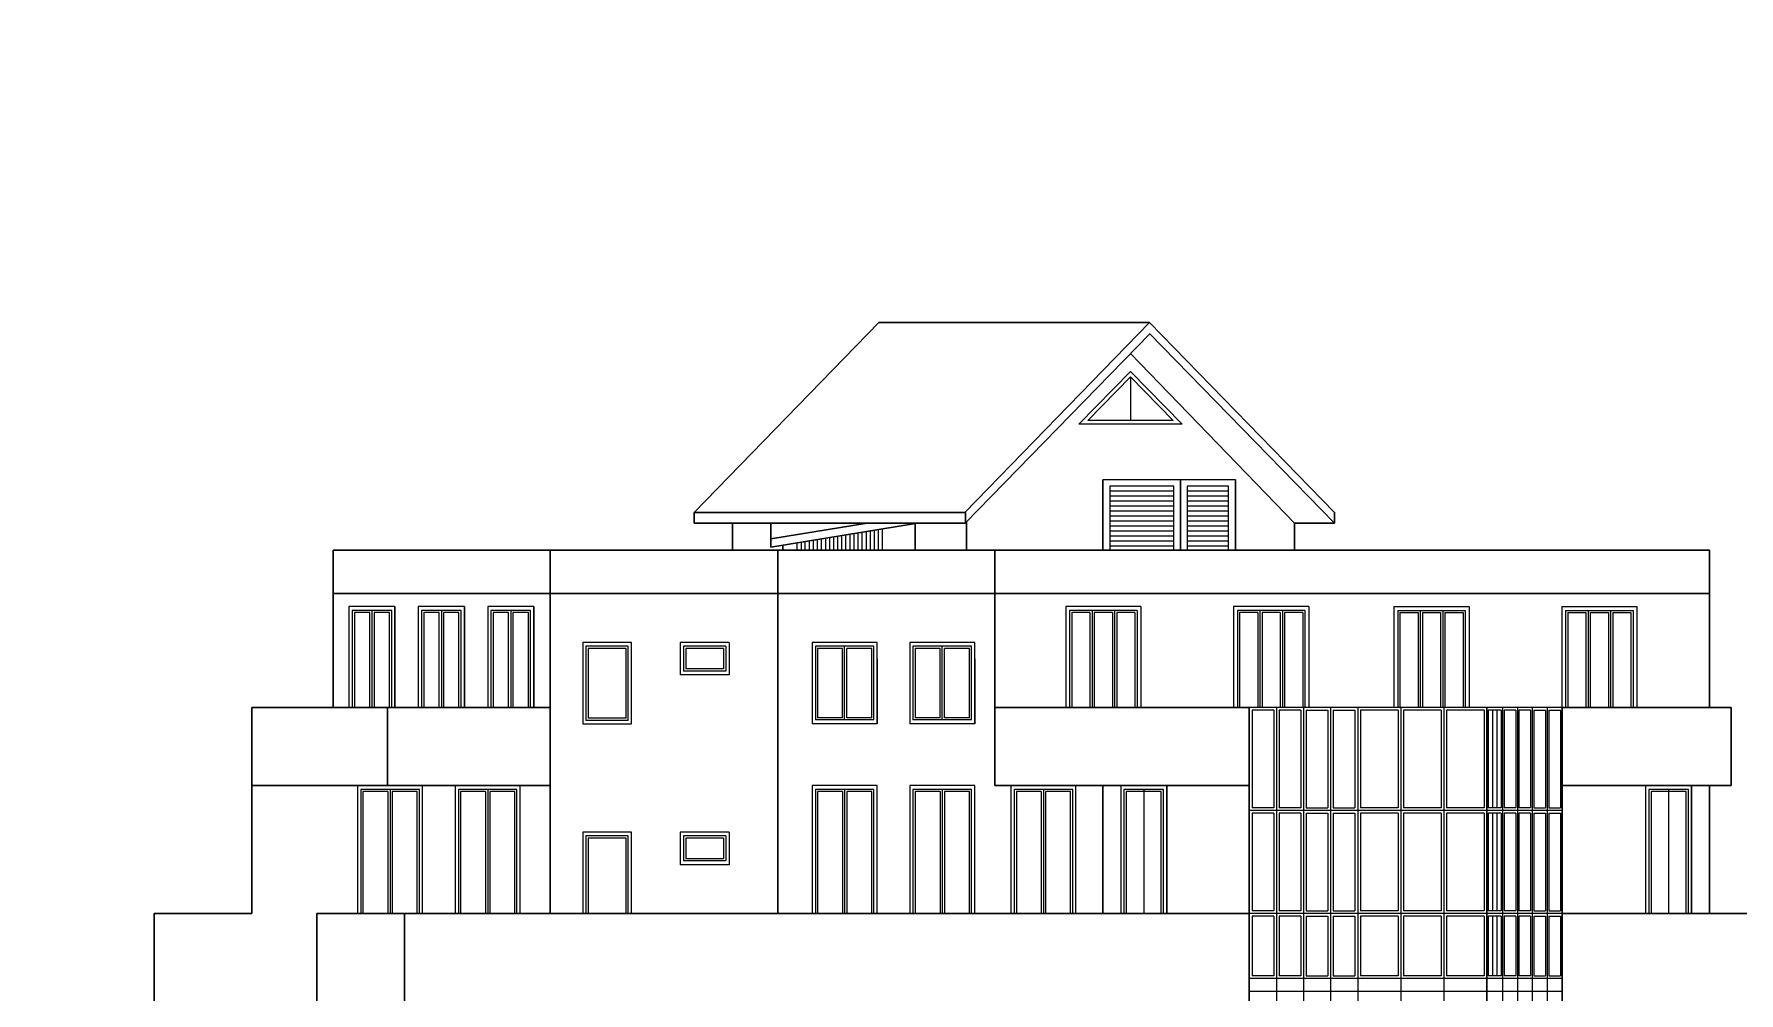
# Model space of a CAD drawing. Header units: inches. Extents: x -634 to 3638, y -6930911 to 5552.
# Drawn here: x 2047.23 to 2077.84, y 3515.26 to 3532.48 of the extents above; entities that cross this region are included whole.
import ezdxf

# ---------------------------------------------------------------- set-up
doc = ezdxf.new("R2010")
doc.units = ezdxf.units.IN
doc.header["$MEASUREMENT"] = 0
doc.linetypes.add('Dashed', pattern=[1128.888893, 564.444447, -564.444447])
for name, color, linetype, lineweight in [('ELEV', 134, 'Continuous', 18), ('фасады', 7, 'Continuous', 30), ('фасады2', 7, 'Continuous', 25)]:
    doc.layers.add(name, color=color, linetype=linetype, lineweight=lineweight)

msp = doc.modelspace()

# ---------------------------------------------------------------- hatches: boundary and pattern name
at = {"layer": 'ELEV', "linetype": 'Continuous'}
h = msp.add_hatch(dxfattribs=at)
h.set_pattern_fill('ANSI31', color=256, scale=0.01044, style=0)
h.set_pattern_definition([(45, (1262.311104, 3366.587935), (-0.02343928418428, 0.02343928418428), [])])
edge = h.paths.add_edge_path()
edge.add_ellipse((1445.78234, 3471.96182), major_axis=(0, 6932302.83262), ratio=0.00000001506, start_angle=89.999976115149, end_angle=270.000023884851)
edge.add_line((1445.67794, 3474.85168), (1445.67794, 3528.48347))
edge.add_line((1445.67794, 3528.48347), (1445.88675, 3528.48347))
edge.add_line((1445.88675, 3528.48347), (1445.88675, 3474.85168))

# ---------------------------------------------------------------- linework, layer by layer
at = {"layer": 'фасады', "color": 7, "linetype": 'Dashed', "ltscale": 100}
for p, q in [((2062.402, 3527.29565), (2059.08543, 3523.88925)), ((2067.2616, 3527.29572), (2062.40207, 3527.29572)), ((2067.2616, 3527.29572), (2063.94503, 3523.88932)), ((2067.2616, 3527.29572), (2070.57861, 3523.88932)), ((2067.26703, 3527.09544), (2063.94503, 3523.68867)), ((2067.2616, 3527.10102), (2070.57861, 3523.69462)), ((2066.91854, 3526.73805), (2069.86332, 3523.69462)), ((2059.08543, 3523.88925), (2060.41798, 3523.88932)), ((2063.95497, 3523.88932), (2060.41798, 3523.88932)), ((2060.4705, 3523.88932), (2061.14478, 3523.88932)), ((2063.95496, 3523.88932), (2063.95478, 3523.69467)), ((2070.57861, 3523.89099), (2070.57861, 3523.69629)), ((2059.08543, 3523.69462), (2062.57028, 3523.69467)), ((2060.46262, 3523.69467), (2060.46262, 3523.26402)), ((2063.09172, 3523.69467), (2060.46262, 3523.26402)), ((2062.1886, 3523.69467), (2060.46262, 3523.41195)), ((2062.56997, 3523.69467), (2062.5701, 3523.69467)), ((2063.95478, 3523.69467), (2062.57028, 3523.69467)), ((2069.86332, 3523.69467), (2069.86332, 3523.20804)), ((2070.57861, 3523.69462), (2069.86332, 3523.69462)), ((2060.67723, 3523.29188), (2060.67723, 3523.20804)), ((2062.9651, 3523.20804), (2060.92804, 3523.20791))]:
    msp.add_line(p, q, dxfattribs=at)
at = {"layer": 'фасады', "color": 7, "ltscale": 100}
for points in [[(2066.42132, 3524.47289), (2066.42132, 3523.20804)], [(2067.81339, 3524.47318), (2067.81339, 3523.20804)], [(2068.80439, 3524.47289), (2068.80439, 3523.20804)], [(2059.08543, 3523.88925), (2059.08543, 3523.69462)], [(2059.77383, 3523.69463), (2059.77383, 3523.20804)], [(2063.05437, 3523.68855), (2063.0544, 3523.20804)], [(2063.97454, 3523.71893), (2063.97454, 3523.20804)], [(2052.60546, 3523.20804), (2077.31536, 3523.20804)], [(2069.05143, 3520.38559), (2069.05143, 3501.56282)], [(2073.3143, 3520.38559), (2073.3143, 3501.56282)], [(2074.66712, 3520.38559), (2074.66712, 3501.56282)], [(2052.31142, 3516.68722), (2069.05143, 3516.68722)], [(2074.66712, 3516.68722), (2079.55384, 3516.68722)]]:
    msp.add_lwpolyline(points, dxfattribs=at)
at = {"layer": 'фасады', "color": 7, "linetype": 'Dashed', "ltscale": 100}
for points in [[(2052.60546, 3523.20804), (2052.60546, 3520.38559)], [(2056.49849, 3523.20804), (2056.49849, 3518.98411)], [(2060.58885, 3523.20804), (2060.58885, 3518.98411)], [(2064.48188, 3523.20804), (2064.48188, 3518.98411)], [(2077.31536, 3520.38559), (2077.31536, 3523.20804)], [(2077.31536, 3522.42943), (2052.60546, 3522.42943)], [(2051.14254, 3516.68722), (2051.14254, 3520.38559)], [(2056.49849, 3520.38559), (2051.14254, 3520.38559)], [(2053.57872, 3520.38559), (2053.57872, 3518.98411)], [(2069.05143, 3520.38559), (2064.48188, 3520.38559)], [(2074.66712, 3520.38559), (2077.70466, 3520.38559)], [(2077.70466, 3518.98411), (2077.70466, 3520.38559)], [(2056.49849, 3518.98411), (2051.14254, 3518.98411)], [(2056.49849, 3518.98411), (2056.49849, 3516.68722)], [(2060.58885, 3518.98411), (2060.58885, 3516.68722)], [(2064.48188, 3518.98411), (2069.05143, 3518.98411)], [(2066.42364, 3516.68722), (2066.42364, 3518.98411)], [(2077.70466, 3518.98411), (2074.66712, 3518.98411)], [(2077.31536, 3516.68722), (2077.31536, 3518.98411)], [(2049.39068, 3513.24189), (2049.39068, 3516.68722)], [(2051.14254, 3516.68722), (2049.39068, 3516.68722)], [(2052.31142, 3513.24189), (2052.31142, 3516.68722)], [(2053.88518, 3513.24189), (2053.88518, 3516.68722)]]:
    msp.add_lwpolyline(points, dxfattribs=at)
at = {"layer": 'фасады2', "color": 7, "linetype": 'Dashed', "ltscale": 100}
for p, q in [((2066.91846, 3526.41953), (2065.992, 3525.46942)), ((2066.91843, 3526.32191), (2066.15358, 3525.53755)), ((2066.91843, 3526.32191), (2067.68221, 3525.53755)), ((2066.91846, 3526.41953), (2067.84364, 3525.46942)), ((2061.80397, 3523.48373), (2061.80397, 3523.20792)), ((2061.87757, 3523.49579), (2061.87757, 3523.20792)), ((2061.94996, 3523.50764), (2061.94996, 3523.20792)), ((2062.02356, 3523.5197), (2062.02356, 3523.20792)), ((2062.09594, 3523.53156), (2062.09594, 3523.20792)), ((2062.16955, 3523.54361), (2062.16955, 3523.20792)), ((2062.24193, 3523.55547), (2062.24193, 3523.20792)), ((2062.31554, 3523.56753), (2062.31554, 3523.20792)), ((2062.38792, 3523.57938), (2062.38792, 3523.20792)), ((2062.46153, 3523.59144), (2062.46153, 3523.20792)), ((2060.92804, 3523.34025), (2060.92804, 3523.20792)), ((2061.00446, 3523.35277), (2061.00446, 3523.20791)), ((2061.07402, 3523.36417), (2061.07402, 3523.20792)), ((2061.14763, 3523.37622), (2061.14763, 3523.20792)), ((2061.22001, 3523.38808), (2061.22001, 3523.20792)), ((2061.29362, 3523.40014), (2061.29362, 3523.20792)), ((2061.366, 3523.41199), (2061.366, 3523.20792)), ((2061.43961, 3523.42405), (2061.43961, 3523.20792)), ((2061.51199, 3523.43591), (2061.51199, 3523.20792)), ((2061.58559, 3523.44796), (2061.58559, 3523.20792)), ((2061.65798, 3523.45982), (2061.65798, 3523.20792)), ((2061.73158, 3523.47188), (2061.73158, 3523.20792))]:
    msp.add_line(p, q, dxfattribs=at)
at = {"layer": 'фасады2', "color": 7, "ltscale": 100}
for p, q in [((2052.94383, 3522.12772), (2052.94383, 3520.38559)), ((2053.65431, 3522.12772), (2052.94383, 3522.12772)), ((2052.98276, 3522.08879), (2052.98276, 3520.38559)), ((2053.26014, 3522.08879), (2052.98276, 3522.08879)), ((2053.26014, 3520.38559), (2053.26014, 3522.08879)), ((2053.61538, 3522.08879), (2053.338, 3522.08879)), ((2053.338, 3522.08879), (2053.338, 3520.38559)), ((2053.61538, 3520.38559), (2053.61538, 3522.08879)), ((2053.65431, 3520.38559), (2053.65431, 3522.12772)), ((2054.18953, 3522.12772), (2054.18953, 3520.38559)), ((2054.90001, 3522.12772), (2054.18953, 3522.12772)), ((2054.22846, 3522.08879), (2054.22846, 3520.38559)), ((2054.50584, 3522.08879), (2054.22846, 3522.08879)), ((2054.50584, 3520.38559), (2054.50584, 3522.08879)), ((2054.86108, 3522.08879), (2054.5837, 3522.08879)), ((2054.5837, 3522.08879), (2054.5837, 3520.38559)), ((2054.86108, 3520.38559), (2054.86108, 3522.08879)), ((2054.90001, 3520.38559), (2054.90001, 3522.12772)), ((2055.43599, 3522.12772), (2055.43599, 3520.38559)), ((2056.14646, 3522.12772), (2055.43599, 3522.12772)), ((2055.47492, 3522.08879), (2055.47492, 3520.38559)), ((2055.75229, 3522.08879), (2055.47492, 3522.08879)), ((2055.75229, 3520.38559), (2055.75229, 3522.08879)), ((2056.10753, 3522.08879), (2055.83015, 3522.08879)), ((2055.83015, 3522.08879), (2055.83015, 3520.38559)), ((2056.10753, 3520.38559), (2056.10753, 3522.08879)), ((2056.14646, 3520.38559), (2056.14646, 3522.12772)), ((2057.14084, 3521.48537), (2057.14084, 3520.15201)), ((2057.89998, 3521.48537), (2057.14084, 3521.48537)), ((2057.17977, 3521.44644), (2057.17977, 3520.19094)), ((2057.86104, 3521.44644), (2057.17977, 3521.44644)), ((2057.86104, 3520.19094), (2057.86104, 3521.44644)), ((2057.89998, 3520.15201), (2057.89998, 3521.48537)), ((2059.71068, 3521.5535), (2058.83475, 3521.5535)), ((2058.83475, 3521.5535), (2058.83475, 3520.96955)), ((2059.65228, 3521.48537), (2058.89314, 3521.48537)), ((2058.89314, 3521.48537), (2058.89314, 3521.03768)), ((2059.61335, 3521.44644), (2058.93207, 3521.44644)), ((2058.93207, 3521.44644), (2058.93207, 3521.07661)), ((2059.61335, 3521.44644), (2059.61335, 3521.07661)), ((2059.65228, 3521.48537), (2059.65228, 3521.03768)), ((2059.71068, 3521.5535), (2059.71068, 3520.96955)), ((2061.2604, 3521.48537), (2061.2604, 3520.16175)), ((2062.31152, 3521.48537), (2061.2604, 3521.48537)), ((2061.29933, 3521.44644), (2061.29933, 3520.20068)), ((2061.74703, 3521.44644), (2061.29933, 3521.44644)), ((2061.74703, 3520.20068), (2061.74703, 3521.44644)), ((2061.78596, 3520.16175), (2061.78596, 3521.48537)), ((2062.27259, 3521.44644), (2061.82489, 3521.44644)), ((2061.82489, 3520.20068), (2061.82489, 3521.44644)), ((2062.27259, 3520.20068), (2062.27259, 3521.44644)), ((2062.31152, 3520.16175), (2062.31152, 3521.48537)), ((2063.01308, 3521.48537), (2063.01308, 3520.16175)), ((2064.0642, 3521.48537), (2063.01308, 3521.48537)), ((2063.05201, 3521.44644), (2063.05201, 3520.20068)), ((2063.49971, 3521.44644), (2063.05201, 3521.44644)), ((2063.49971, 3520.20068), (2063.49971, 3521.44644)), ((2063.53864, 3520.16175), (2063.53864, 3521.48537)), ((2064.02527, 3521.44644), (2063.57757, 3521.44644)), ((2063.57757, 3520.20068), (2063.57757, 3521.44644)), ((2064.02527, 3520.20068), (2064.02527, 3521.44644)), ((2064.0642, 3520.16175), (2064.0642, 3521.48537)), ((2059.65228, 3521.03768), (2058.89314, 3521.03768)), ((2059.61335, 3521.07661), (2058.93207, 3521.07661)), ((2059.71068, 3520.96955), (2058.83475, 3520.96955)), ((2057.89998, 3520.15201), (2057.14084, 3520.15201)), ((2057.86104, 3520.19094), (2057.17977, 3520.19094)), ((2062.31152, 3520.16175), (2061.2604, 3520.16175)), ((2061.74703, 3520.20068), (2061.29933, 3520.20068)), ((2062.27259, 3520.20068), (2061.82489, 3520.20068)), ((2064.0642, 3520.16175), (2063.01308, 3520.16175)), ((2063.49971, 3520.20068), (2063.05201, 3520.20068)), ((2064.02527, 3520.20068), (2063.57757, 3520.20068)), ((2062.36991, 3520.09362), (2061.202, 3520.09362)), ((2064.12259, 3520.09362), (2062.95468, 3520.09362)), ((2053.09908, 3518.91598), (2053.09908, 3516.68722)), ((2054.1502, 3518.91598), (2053.09908, 3518.91598)), ((2054.1502, 3516.68722), (2054.1502, 3518.91598)), ((2054.85176, 3518.91598), (2054.85176, 3516.68722)), ((2055.90288, 3518.91598), (2054.85176, 3518.91598)), ((2055.90288, 3516.68722), (2055.90288, 3518.91598)), ((2061.2604, 3518.91598), (2061.2604, 3516.68722)), ((2062.31152, 3518.91598), (2061.2604, 3518.91598)), ((2062.31152, 3516.68722), (2062.31152, 3518.91598)), ((2063.01308, 3518.91598), (2063.01308, 3516.68722)), ((2064.0642, 3518.91598), (2063.01308, 3518.91598)), ((2064.0642, 3516.68722), (2064.0642, 3518.91598)), ((2064.82989, 3518.91598), (2064.82989, 3516.68722)), ((2065.88101, 3518.91598), (2064.82989, 3518.91598)), ((2065.88101, 3516.68722), (2065.88101, 3518.91598)), ((2066.80057, 3518.91598), (2066.80057, 3516.68722)), ((2067.51105, 3518.91598), (2066.80057, 3518.91598)), ((2067.51105, 3516.68722), (2067.51105, 3518.91598)), ((2076.22531, 3518.91598), (2076.22531, 3516.68722)), ((2076.93579, 3518.91598), (2076.22531, 3518.91598)), ((2076.93579, 3516.68722), (2076.93579, 3518.91598)), ((2053.13801, 3518.87705), (2053.13801, 3516.68722)), ((2053.58571, 3518.87705), (2053.13801, 3518.87705)), ((2054.11127, 3518.87705), (2053.66357, 3518.87705)), ((2054.11127, 3516.68722), (2054.11127, 3518.87705)), ((2054.89069, 3518.87705), (2054.89069, 3516.68722)), ((2055.33839, 3518.87705), (2054.89069, 3518.87705)), ((2055.86395, 3518.87705), (2055.41625, 3518.87705)), ((2055.86395, 3516.68722), (2055.86395, 3518.87705)), ((2061.29933, 3518.87705), (2061.29933, 3516.68722)), ((2061.74703, 3518.87705), (2061.29933, 3518.87705)), ((2062.27259, 3518.87705), (2061.82489, 3518.87705)), ((2062.27259, 3516.68722), (2062.27259, 3518.87705)), ((2063.05201, 3518.87705), (2063.05201, 3516.68722)), ((2063.49971, 3518.87705), (2063.05201, 3518.87705)), ((2064.02527, 3518.87705), (2063.57757, 3518.87705)), ((2064.02527, 3516.68722), (2064.02527, 3518.87705)), ((2064.86882, 3518.87705), (2064.86882, 3516.68722)), ((2065.31652, 3518.87705), (2064.86882, 3518.87705)), ((2065.84208, 3518.87705), (2065.39438, 3518.87705)), ((2065.84208, 3516.68722), (2065.84208, 3518.87705)), ((2066.8395, 3518.87705), (2066.8395, 3516.68722)), ((2067.47212, 3518.87705), (2066.8395, 3518.87705)), ((2067.47212, 3516.68722), (2067.47212, 3518.87705)), ((2076.26424, 3518.87705), (2076.26424, 3516.68722)), ((2076.89685, 3518.87705), (2076.26424, 3518.87705)), ((2076.89685, 3516.68722), (2076.89685, 3518.87705)), ((2057.14084, 3518.07898), (2057.14084, 3516.68722)), ((2057.89998, 3518.07898), (2057.14084, 3518.07898)), ((2057.17977, 3518.04005), (2057.17977, 3516.68722)), ((2057.86104, 3518.04005), (2057.17977, 3518.04005)), ((2057.86104, 3516.68722), (2057.86104, 3518.04005)), ((2057.89998, 3516.68722), (2057.89998, 3518.07898)), ((2059.71068, 3518.1471), (2058.83475, 3518.1471)), ((2058.83475, 3518.1471), (2058.83475, 3517.56315)), ((2059.65228, 3518.07898), (2058.89314, 3518.07898)), ((2058.89314, 3518.07898), (2058.89314, 3517.63128)), ((2059.61335, 3518.04005), (2058.93207, 3518.04005)), ((2058.93207, 3518.04005), (2058.93207, 3517.67021)), ((2059.61335, 3518.04005), (2059.61335, 3517.67021)), ((2059.65228, 3518.07898), (2059.65228, 3517.63128)), ((2059.71068, 3518.1471), (2059.71068, 3517.56315)), ((2059.61335, 3517.67021), (2058.93207, 3517.67021)), ((2059.71068, 3517.56315), (2058.83475, 3517.56315)), ((2059.65228, 3517.63128), (2058.89314, 3517.63128))]:
    msp.add_line(p, q, dxfattribs=at)
for points in [[(2066.91846, 3526.32195), (2066.91846, 3525.53755)], [(2067.69826, 3524.26726), (2066.55041, 3524.26726)], [(2067.69826, 3524.17765), (2066.55041, 3524.17765)], [(2068.68057, 3524.26726), (2067.93556, 3524.26726)], [(2068.68057, 3524.17765), (2067.93556, 3524.17765)], [(2067.69826, 3524.08804), (2066.55041, 3524.08804)], [(2067.69826, 3523.99844), (2066.55041, 3523.99844)], [(2067.69826, 3523.90883), (2066.55041, 3523.90883)], [(2067.69826, 3523.81923), (2066.55041, 3523.81923)], [(2068.68057, 3524.08804), (2067.93556, 3524.08804)], [(2068.68057, 3523.99844), (2067.93556, 3523.99844)], [(2068.68057, 3523.90883), (2067.93556, 3523.90883)], [(2068.68057, 3523.81923), (2067.93556, 3523.81923)], [(2067.69826, 3523.72962), (2066.55041, 3523.72962)], [(2067.69826, 3523.64002), (2066.55041, 3523.64002)], [(2067.69826, 3523.55041), (2066.55041, 3523.55041)], [(2068.68057, 3523.72962), (2067.93556, 3523.72962)], [(2068.68057, 3523.64002), (2067.93556, 3523.64002)], [(2068.68057, 3523.55041), (2067.93556, 3523.55041)], [(2067.69826, 3523.4608), (2066.55041, 3523.4608)], [(2067.69826, 3523.3712), (2066.55041, 3523.3712)], [(2067.69826, 3523.28159), (2066.55041, 3523.28159)], [(2068.68057, 3523.4608), (2067.93556, 3523.4608)], [(2068.68057, 3523.3712), (2067.93556, 3523.3712)], [(2068.68057, 3523.28159), (2067.93556, 3523.28159)], [(2052.88544, 3522.19585), (2052.88544, 3520.38559)], [(2053.7127, 3522.19585), (2053.7127, 3520.38559)], [(2054.13114, 3522.19585), (2054.13114, 3520.38559)], [(2054.9584, 3522.19585), (2054.9584, 3520.38559)], [(2055.37759, 3522.19585), (2055.37759, 3520.38559)], [(2056.20486, 3522.19585), (2056.20486, 3520.38559)], [(2065.75661, 3522.19585), (2065.75661, 3520.38559)], [(2065.82474, 3522.12772), (2065.82474, 3520.38559)], [(2065.86367, 3522.08879), (2065.86367, 3520.38559)], [(2066.19004, 3522.08879), (2066.19004, 3520.38559)], [(2066.22897, 3522.12772), (2066.22897, 3520.38559)], [(2066.2679, 3522.08879), (2066.2679, 3520.38559)], [(2066.59394, 3522.08879), (2066.59394, 3520.38559)], [(2066.63287, 3522.12772), (2066.63287, 3520.38559)], [(2066.6718, 3522.08879), (2066.6718, 3520.38559)], [(2066.99784, 3522.08879), (2066.99784, 3520.38559)], [(2067.03677, 3522.12772), (2067.03677, 3520.38559)], [(2067.1049, 3522.19585), (2067.1049, 3520.38559)], [(2068.77049, 3522.19585), (2068.77049, 3520.38559)], [(2068.83861, 3522.12772), (2068.83861, 3520.38559)], [(2068.87754, 3522.08879), (2068.87754, 3520.38559)], [(2069.20391, 3522.08879), (2069.20391, 3520.38559)], [(2069.24284, 3522.12772), (2069.24284, 3520.38559)], [(2069.28177, 3522.08879), (2069.28177, 3520.38559)], [(2069.60781, 3522.08879), (2069.60781, 3520.38559)], [(2069.64674, 3522.12772), (2069.64674, 3520.38559)], [(2069.68567, 3522.08879), (2069.68567, 3520.38559)], [(2070.01172, 3522.08879), (2070.01172, 3520.38559)], [(2070.05065, 3522.12772), (2070.05065, 3520.38559)], [(2070.11877, 3522.19585), (2070.11877, 3520.38559)], [(2071.64874, 3522.19585), (2071.64874, 3520.38559)], [(2071.71687, 3522.12772), (2071.71687, 3520.38559)], [(2071.7558, 3522.08879), (2071.7558, 3520.38559)], [(2072.08184, 3522.08879), (2072.08184, 3520.38559)], [(2072.12077, 3522.12772), (2072.12077, 3520.38559)], [(2072.1597, 3522.08879), (2072.1597, 3520.38559)], [(2072.48574, 3522.08879), (2072.48574, 3520.38559)], [(2072.52467, 3522.12772), (2072.52467, 3520.38559)], [(2072.5636, 3522.08879), (2072.5636, 3520.38559)], [(2072.88997, 3522.08879), (2072.88997, 3520.38559)], [(2072.9289, 3522.12772), (2072.9289, 3520.38559)], [(2072.99703, 3522.19585), (2072.99703, 3520.38559)], [(2074.66261, 3522.19585), (2074.66261, 3520.38559)], [(2074.73074, 3522.12772), (2074.73074, 3520.38559)], [(2074.76967, 3522.08879), (2074.76967, 3520.38559)], [(2075.09571, 3522.08879), (2075.09571, 3520.38559)], [(2075.13464, 3522.12772), (2075.13464, 3520.38559)], [(2075.17357, 3522.08879), (2075.17357, 3520.38559)], [(2075.49961, 3522.08879), (2075.49961, 3520.38559)], [(2075.53854, 3522.12772), (2075.53854, 3520.38559)], [(2075.57747, 3522.08879), (2075.57747, 3520.38559)], [(2075.90384, 3522.08879), (2075.90384, 3520.38559)], [(2075.94277, 3522.12772), (2075.94277, 3520.38559)], [(2076.0109, 3522.19585), (2076.0109, 3520.38559)], [(2058.83475, 3521.5535), (2058.83475, 3520.96955)], [(2058.83475, 3521.5535), (2058.83475, 3520.96955)], [(2062.36991, 3520.09362), (2062.36991, 3521.5535), (2061.202, 3521.5535), (2061.202, 3520.09362)], [(2064.12259, 3520.09362), (2064.12259, 3521.5535), (2062.95468, 3521.5535), (2062.95468, 3520.09362)], [(2062.36991, 3521.26153), (2062.36991, 3520.09362)], [(2064.12259, 3521.26153), (2064.12259, 3520.09362)], [(2069.1001, 3520.33693), (2069.1001, 3518.58507)], [(2070.94928, 3520.33693), (2070.94928, 3518.58507)], [(2071.04758, 3520.33693), (2071.04758, 3518.58507)], [(2071.72205, 3520.33693), (2071.72205, 3518.58507)], [(2071.81938, 3520.33693), (2071.81938, 3518.58507)], [(2072.49384, 3520.33693), (2072.49384, 3518.58507)], [(2072.59117, 3520.33693), (2072.59117, 3518.58507)], [(2073.26564, 3520.33693), (2073.26564, 3518.58507)], [(2073.33863, 3520.33693), (2073.33863, 3518.58507)], [(2073.41649, 3520.33693), (2073.41649, 3518.58507)], [(2073.49435, 3520.33693), (2073.49435, 3518.58507)], [(2073.57221, 3520.33693), (2073.57221, 3518.58507)], [(2053.04069, 3518.98411), (2053.04069, 3516.68722)], [(2066.74218, 3518.98411), (2066.74218, 3516.68722)], [(2067.56945, 3518.98411), (2067.56945, 3516.68722)], [(2076.16691, 3518.98411), (2076.16691, 3516.68722)], [(2076.99418, 3518.98411), (2076.99418, 3516.68722)], [(2069.1001, 3518.48774), (2069.1001, 3516.73588)], [(2070.94928, 3518.48774), (2070.94928, 3516.73588)], [(2071.04758, 3518.48774), (2071.04758, 3516.73588)], [(2071.72205, 3518.48774), (2071.72205, 3516.73588)], [(2071.81938, 3518.48774), (2071.81938, 3516.73588)], [(2072.49384, 3518.48774), (2072.49384, 3516.73588)], [(2072.59117, 3518.48774), (2072.59117, 3516.73588)], [(2073.26564, 3518.48774), (2073.26564, 3516.73588)], [(2073.33863, 3518.48774), (2073.33863, 3516.73588)], [(2073.41649, 3518.48774), (2073.41649, 3516.73588)], [(2073.49435, 3518.48774), (2073.49435, 3516.73588)], [(2073.57221, 3518.48774), (2073.57221, 3516.73588)], [(2058.83475, 3518.1471), (2058.83475, 3517.56315)], [(2058.83475, 3518.1471), (2058.83475, 3517.56315)], [(2069.1001, 3516.63856), (2069.1001, 3515.56798)], [(2070.94928, 3516.63856), (2070.94928, 3515.56798)], [(2071.04758, 3516.63856), (2071.04758, 3515.56798)], [(2071.72205, 3516.63856), (2071.72205, 3515.56798)], [(2071.81938, 3516.63856), (2071.81938, 3515.56798)], [(2072.49384, 3516.63856), (2072.49384, 3515.56798)], [(2072.59117, 3516.63856), (2072.59117, 3515.56798)], [(2073.26564, 3516.63856), (2073.26564, 3515.56798)], [(2073.33863, 3516.63856), (2073.33863, 3515.56798)], [(2073.41649, 3516.63856), (2073.41649, 3515.56798)], [(2073.49435, 3516.63856), (2073.49435, 3515.56798)], [(2073.57221, 3516.63856), (2073.57221, 3515.56798)]]:
    msp.add_lwpolyline(points, dxfattribs=at)
at = {"layer": 'фасады2', "color": 7, "linetype": 'Dashed', "ltscale": 100}
for points in [[(2067.84364, 3525.46942), (2065.992, 3525.46942)], [(2067.68221, 3525.53755), (2066.15358, 3525.53755)], [(2068.80439, 3524.47289), (2066.42132, 3524.47359)], [(2053.29907, 3522.12772), (2053.29907, 3520.38559)], [(2054.54477, 3522.12772), (2054.54477, 3520.38559)], [(2055.79122, 3522.12772), (2055.79122, 3520.38559)], [(2067.1049, 3522.19585), (2065.75661, 3522.19585)], [(2067.03677, 3522.12772), (2065.82474, 3522.12772)], [(2066.19004, 3522.08879), (2065.86367, 3522.08879)], [(2066.59394, 3522.08879), (2066.2679, 3522.08879)], [(2066.99784, 3522.08879), (2066.6718, 3522.08879)], [(2070.11877, 3522.19585), (2068.77049, 3522.19585)], [(2070.05065, 3522.12772), (2068.83861, 3522.12772)], [(2069.20391, 3522.08879), (2068.87754, 3522.08879)], [(2069.60781, 3522.08879), (2069.28177, 3522.08879)], [(2070.01172, 3522.08879), (2069.68567, 3522.08879)], [(2071.64874, 3522.19585), (2072.99703, 3522.19585)], [(2071.71687, 3522.12772), (2072.9289, 3522.12772)], [(2071.7558, 3522.08879), (2072.08184, 3522.08879)], [(2072.1597, 3522.08879), (2072.48574, 3522.08879)], [(2072.5636, 3522.08879), (2072.88997, 3522.08879)], [(2074.66261, 3522.19585), (2076.0109, 3522.19585)], [(2074.73074, 3522.12772), (2075.94277, 3522.12772)], [(2074.76967, 3522.08879), (2075.09571, 3522.08879)], [(2075.17357, 3522.08879), (2075.49961, 3522.08879)], [(2075.57747, 3522.08879), (2075.90384, 3522.08879)], [(2069.05143, 3513.24189), (2069.05143, 3520.38559)], [(2074.66712, 3520.38559), (2069.05143, 3520.38559)], [(2069.4894, 3520.33693), (2069.1001, 3520.33693)], [(2069.4894, 3520.33693), (2069.4894, 3518.58507)], [(2069.53806, 3520.38559), (2069.53806, 3518.53641)], [(2069.58673, 3520.33693), (2069.58673, 3518.58507)], [(2069.97603, 3520.33693), (2069.58673, 3520.33693)], [(2069.97603, 3520.33693), (2069.97603, 3518.58507)], [(2070.02469, 3520.38559), (2070.02469, 3518.53641)], [(2070.07335, 3520.33693), (2070.07335, 3518.58507)], [(2070.07335, 3520.33693), (2070.46266, 3520.33693)], [(2070.46266, 3520.33693), (2070.46266, 3518.58507)], [(2070.51132, 3520.38559), (2070.51132, 3518.53641)], [(2070.55998, 3520.33693), (2070.55998, 3518.58507)], [(2070.55998, 3520.33693), (2070.94928, 3520.33693)], [(2070.99795, 3520.38559), (2070.99795, 3515.28573)], [(2071.72205, 3520.33693), (2071.04758, 3520.33693)], [(2071.77071, 3520.38559), (2071.77071, 3518.53641)], [(2072.49384, 3520.33693), (2071.81938, 3520.33693)], [(2072.54251, 3520.38559), (2072.54251, 3518.53641)], [(2073.26564, 3520.33693), (2072.59117, 3520.33693)], [(2073.3143, 3520.38559), (2073.3143, 3515.28573)], [(2073.57221, 3520.33693), (2073.33863, 3520.33693)], [(2073.59654, 3520.38559), (2073.59654, 3515.28573)], [(2073.62574, 3520.33693), (2073.62574, 3518.58507)], [(2073.83499, 3520.33693), (2073.62574, 3520.33693)], [(2073.83499, 3520.33693), (2073.83499, 3518.58507)], [(2073.86419, 3520.38559), (2073.86419, 3518.53641)], [(2073.89339, 3520.33693), (2073.89339, 3518.58507)], [(2074.10264, 3520.33693), (2073.89339, 3520.33693)], [(2074.10264, 3520.33693), (2074.10264, 3518.58507)], [(2074.13183, 3520.38559), (2074.13183, 3518.53641)], [(2074.16103, 3520.33693), (2074.16103, 3518.58507)], [(2074.16103, 3520.33693), (2074.37028, 3520.33693)], [(2074.37028, 3520.33693), (2074.37028, 3518.58507)], [(2074.39948, 3520.38559), (2074.39948, 3518.53641)], [(2074.42868, 3520.33693), (2074.42868, 3518.58507)], [(2074.42868, 3520.33693), (2074.63793, 3520.33693)], [(2074.63793, 3520.33693), (2074.63793, 3518.58507)], [(2074.66712, 3520.38559), (2074.66712, 3515.28573)], [(2053.62464, 3518.91598), (2053.62464, 3516.68722)], [(2055.37732, 3518.91598), (2055.37732, 3516.68722)], [(2061.78596, 3518.91598), (2061.78596, 3516.68722)], [(2063.53864, 3518.91598), (2063.53864, 3516.68722)], [(2065.35545, 3518.91598), (2065.35545, 3516.68722)], [(2067.15581, 3518.91598), (2067.15581, 3516.68722)], [(2076.58055, 3518.91598), (2076.58055, 3516.68722)], [(2076.99418, 3516.68722), (2076.99418, 3518.98411)], [(2053.58571, 3518.87705), (2053.58571, 3516.68722)], [(2053.66357, 3518.87705), (2053.66357, 3516.68722)], [(2055.33839, 3518.87705), (2055.33839, 3516.68722)], [(2055.41625, 3518.87705), (2055.41625, 3516.68722)], [(2061.74703, 3518.87705), (2061.74703, 3516.68722)], [(2061.82489, 3518.87705), (2061.82489, 3516.68722)], [(2063.49971, 3518.87705), (2063.49971, 3516.68722)], [(2063.57757, 3518.87705), (2063.57757, 3516.68722)], [(2065.31652, 3518.87705), (2065.31652, 3516.68722)], [(2065.39438, 3518.87705), (2065.39438, 3516.68722)], [(2069.4894, 3518.58507), (2069.1001, 3518.58507)], [(2069.97603, 3518.58507), (2069.58673, 3518.58507)], [(2070.07335, 3518.58507), (2070.46266, 3518.58507)], [(2070.55998, 3518.58507), (2070.94928, 3518.58507)], [(2071.72205, 3518.58507), (2071.04758, 3518.58507)], [(2072.49384, 3518.58507), (2071.81938, 3518.58507)], [(2073.26564, 3518.58507), (2072.59117, 3518.58507)], [(2073.57221, 3518.58507), (2073.33863, 3518.58507)], [(2073.83499, 3518.58507), (2073.62574, 3518.58507)], [(2074.10264, 3518.58507), (2073.89339, 3518.58507)], [(2074.16103, 3518.58507), (2074.37028, 3518.58507)], [(2074.42868, 3518.58507), (2074.63793, 3518.58507)], [(2074.66712, 3518.53641), (2069.05143, 3518.53641)], [(2069.4894, 3518.48774), (2069.1001, 3518.48774)], [(2069.4894, 3518.48774), (2069.4894, 3516.73588)], [(2069.53806, 3518.53641), (2069.53806, 3516.68722)], [(2069.58673, 3518.48774), (2069.58673, 3516.73588)], [(2069.97603, 3518.48774), (2069.58673, 3518.48774)], [(2069.97603, 3518.48774), (2069.97603, 3516.73588)], [(2070.02469, 3518.53641), (2070.02469, 3516.68722)], [(2070.07335, 3518.48774), (2070.07335, 3516.73588)], [(2070.07335, 3518.48774), (2070.46266, 3518.48774)], [(2070.46266, 3518.48774), (2070.46266, 3516.73588)], [(2070.51132, 3518.53641), (2070.51132, 3516.68722)], [(2070.55998, 3518.48774), (2070.55998, 3516.73588)], [(2070.55998, 3518.48774), (2070.94928, 3518.48774)], [(2071.72205, 3518.48774), (2071.04758, 3518.48774)], [(2071.77071, 3518.53641), (2071.77071, 3516.68722)], [(2072.49384, 3518.48774), (2071.81938, 3518.48774)], [(2072.54251, 3518.53641), (2072.54251, 3516.68722)], [(2073.26564, 3518.48774), (2072.59117, 3518.48774)], [(2073.57221, 3518.48774), (2073.33863, 3518.48774)], [(2073.62574, 3518.48774), (2073.62574, 3516.73588)], [(2073.83499, 3518.48774), (2073.62574, 3518.48774)], [(2073.83499, 3518.48774), (2073.83499, 3516.73588)], [(2073.86419, 3518.53641), (2073.86419, 3516.68722)], [(2073.89339, 3518.48774), (2073.89339, 3516.73588)], [(2074.10264, 3518.48774), (2073.89339, 3518.48774)], [(2074.10264, 3518.48774), (2074.10264, 3516.73588)], [(2074.13183, 3518.53641), (2074.13183, 3516.68722)], [(2074.16103, 3518.48774), (2074.16103, 3516.73588)], [(2074.16103, 3518.48774), (2074.37028, 3518.48774)], [(2074.37028, 3518.48774), (2074.37028, 3516.73588)], [(2074.39948, 3518.53641), (2074.39948, 3516.68722)], [(2074.42868, 3518.48774), (2074.42868, 3516.73588)], [(2074.42868, 3518.48774), (2074.63793, 3518.48774)], [(2074.63793, 3518.48774), (2074.63793, 3516.73588)], [(2074.66712, 3516.68722), (2069.05143, 3516.68722)], [(2074.66712, 3516.68722), (2069.05143, 3516.68722)], [(2069.4894, 3516.73588), (2069.1001, 3516.73588)], [(2069.4894, 3516.63856), (2069.1001, 3516.63856)], [(2069.4894, 3516.63856), (2069.4894, 3515.56798)], [(2069.53806, 3516.68722), (2069.53806, 3515.28573)], [(2069.97603, 3516.73588), (2069.58673, 3516.73588)], [(2069.58673, 3516.63856), (2069.58673, 3515.56798)], [(2069.97603, 3516.63856), (2069.58673, 3516.63856)], [(2069.97603, 3516.63856), (2069.97603, 3515.56798)], [(2070.02469, 3516.68722), (2070.02469, 3515.28573)], [(2070.07335, 3516.73588), (2070.46266, 3516.73588)], [(2070.07335, 3516.63856), (2070.07335, 3515.56798)], [(2070.07335, 3516.63856), (2070.46266, 3516.63856)], [(2070.46266, 3516.63856), (2070.46266, 3515.56798)], [(2070.51132, 3516.68722), (2070.51132, 3515.28573)], [(2070.55998, 3516.73588), (2070.94928, 3516.73588)], [(2070.55998, 3516.63856), (2070.55998, 3515.56798)], [(2070.55998, 3516.63856), (2070.94928, 3516.63856)], [(2071.72205, 3516.73588), (2071.04758, 3516.73588)], [(2071.72205, 3516.63856), (2071.04758, 3516.63856)], [(2071.77071, 3516.68722), (2071.77071, 3515.28573)], [(2072.49384, 3516.73588), (2071.81938, 3516.73588)], [(2072.49384, 3516.63856), (2071.81938, 3516.63856)], [(2072.54251, 3516.68722), (2072.54251, 3515.28573)], [(2073.26564, 3516.73588), (2072.59117, 3516.73588)], [(2073.26564, 3516.63856), (2072.59117, 3516.63856)], [(2073.57221, 3516.73588), (2073.33863, 3516.73588)], [(2073.57221, 3516.63856), (2073.33863, 3516.63856)], [(2073.83499, 3516.73588), (2073.62574, 3516.73588)], [(2073.62574, 3516.63856), (2073.62574, 3515.56798)], [(2073.83499, 3516.63856), (2073.62574, 3516.63856)], [(2073.83499, 3516.63856), (2073.83499, 3515.56798)], [(2073.86419, 3516.68722), (2073.86419, 3515.28573)], [(2074.10264, 3516.73588), (2073.89339, 3516.73588)], [(2073.89339, 3516.63856), (2073.89339, 3515.56798)], [(2074.10264, 3516.63856), (2073.89339, 3516.63856)], [(2074.10264, 3516.63856), (2074.10264, 3515.56798)], [(2074.13183, 3516.68722), (2074.13183, 3515.28573)], [(2074.16103, 3516.73588), (2074.37028, 3516.73588)], [(2074.16103, 3516.63856), (2074.16103, 3515.56798)], [(2074.16103, 3516.63856), (2074.37028, 3516.63856)], [(2074.37028, 3516.63856), (2074.37028, 3515.56798)], [(2074.39948, 3516.68722), (2074.39948, 3515.28573)], [(2074.42868, 3516.73588), (2074.63793, 3516.73588)], [(2074.42868, 3516.63856), (2074.42868, 3515.56798)], [(2074.42868, 3516.63856), (2074.63793, 3516.63856)], [(2074.63793, 3516.63856), (2074.63793, 3515.56798)], [(2074.66712, 3515.51931), (2069.05143, 3515.51931)], [(2069.4894, 3515.56798), (2069.1001, 3515.56798)], [(2069.97603, 3515.56798), (2069.58673, 3515.56798)], [(2070.07335, 3515.56798), (2070.46266, 3515.56798)], [(2070.55998, 3515.56798), (2070.94928, 3515.56798)], [(2071.72205, 3515.56798), (2071.04758, 3515.56798)], [(2072.49384, 3515.56798), (2071.81938, 3515.56798)], [(2073.26564, 3515.56798), (2072.59117, 3515.56798)], [(2073.57221, 3515.56798), (2073.33863, 3515.56798)], [(2073.83499, 3515.56798), (2073.62574, 3515.56798)], [(2074.10264, 3515.56798), (2073.89339, 3515.56798)], [(2074.16103, 3515.56798), (2074.37028, 3515.56798)], [(2074.42868, 3515.56798), (2074.63793, 3515.56798)], [(2074.66712, 3515.28573), (2069.05143, 3515.28573)], [(2074.66712, 3515.28573), (2069.05143, 3515.28573)], [(2069.53806, 3515.28573), (2069.53806, 3513.24189)], [(2070.02469, 3515.28573), (2070.02469, 3513.24189)], [(2070.51132, 3515.28573), (2070.51132, 3513.24189)], [(2070.99795, 3515.28573), (2070.99795, 3513.24189)], [(2071.77071, 3515.28573), (2071.77071, 3513.24189)], [(2072.54251, 3515.28573), (2072.54251, 3513.24189)], [(2073.3143, 3515.28573), (2073.3143, 3513.24189)], [(2073.59654, 3515.28573), (2073.59654, 3513.24189)], [(2073.86419, 3515.28573), (2073.86419, 3513.24189)], [(2074.13183, 3515.28573), (2074.13183, 3513.24189)], [(2074.39948, 3515.28573), (2074.39948, 3513.24189)], [(2074.66712, 3515.28573), (2074.66712, 3513.24189)]]:
    msp.add_lwpolyline(points, dxfattribs=at)
at = {"layer": 'фасады2', "color": 7, "ltscale": 100}
for points in [[(2067.69826, 3524.35686), (2066.55041, 3524.35686), (2066.55041, 3523.20804), (2067.69826, 3523.20804)], [(2068.68057, 3524.35686), (2067.93556, 3524.35686), (2067.93556, 3523.20804), (2068.68057, 3523.20804)], [(2053.7127, 3522.19585), (2052.88544, 3522.19585), (2052.88544, 3520.38559), (2053.7127, 3520.38559)], [(2054.9584, 3522.19585), (2054.13114, 3522.19585), (2054.13114, 3520.38559), (2054.9584, 3520.38559)], [(2056.20486, 3522.19585), (2055.37759, 3522.19585), (2055.37759, 3520.38559), (2056.20486, 3520.38559)], [(2057.95837, 3521.5535), (2057.08244, 3521.5535), (2057.08244, 3520.09362), (2057.95837, 3520.09362)], [(2054.20859, 3518.98411), (2053.04069, 3518.98411), (2053.04069, 3516.68722), (2054.20859, 3516.68722)], [(2055.96127, 3518.98411), (2054.79337, 3518.98411), (2054.79337, 3516.68722), (2055.96127, 3516.68722)], [(2062.36991, 3518.98411), (2061.202, 3518.98411), (2061.202, 3516.68722), (2062.36991, 3516.68722)], [(2064.12259, 3518.98411), (2062.95469, 3518.98411), (2062.95469, 3516.68722), (2064.12259, 3516.68722)], [(2065.93941, 3518.98411), (2064.7715, 3518.98411), (2064.7715, 3516.68722), (2065.93941, 3516.68722)], [(2067.56945, 3518.98411), (2066.74218, 3518.98411), (2066.74218, 3516.68722), (2067.56945, 3516.68722)], [(2076.99418, 3518.98411), (2076.16691, 3518.98411), (2076.16691, 3516.68722), (2076.99418, 3516.68722)], [(2057.95837, 3518.1471), (2057.08244, 3518.1471), (2057.08244, 3516.68722), (2057.95837, 3516.68722)]]:
    msp.add_lwpolyline(points, close=True, dxfattribs=at)

doc.saveas('drawing.dxf')
